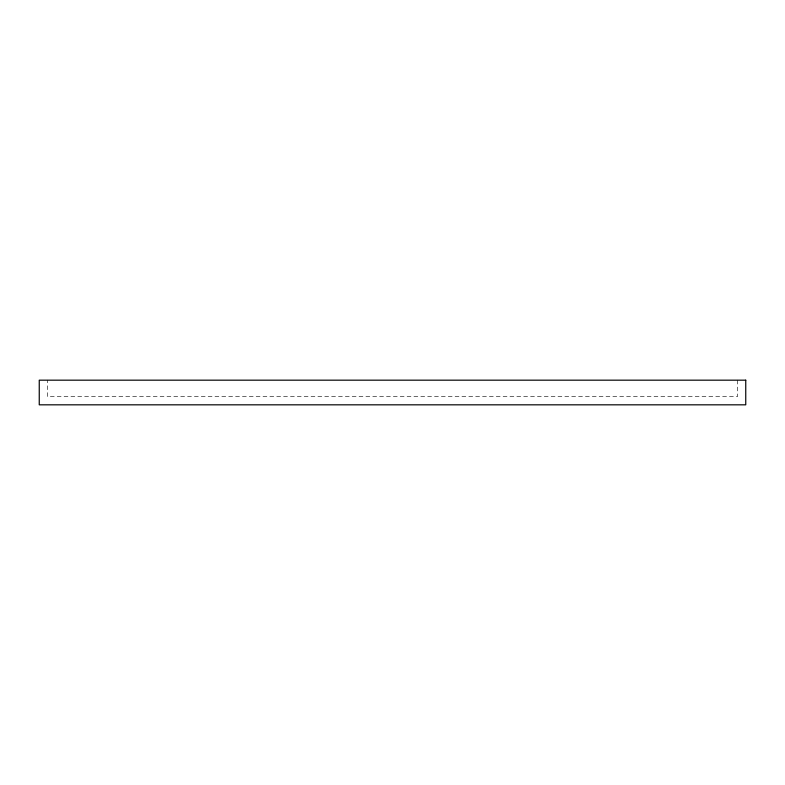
<?xml version="1.0" encoding="UTF-8"?>
<svg xmlns="http://www.w3.org/2000/svg" width="785" height="785" viewBox="0 0 785 785"><rect width="100%" height="100%" fill="white"/><g stroke="black" fill="none" stroke-linecap="round" stroke-linejoin="round"><path stroke-width="0.59" stroke-dasharray="3.92 2.94" d="M737.537 380.175L737.537 396.611L47.463 396.611L47.463 380.175"/><path stroke-width="1.18" d="M745.75 380.175L39.25 380.175L39.25 404.825L745.75 404.825L745.75 380.175"/></g></svg>
